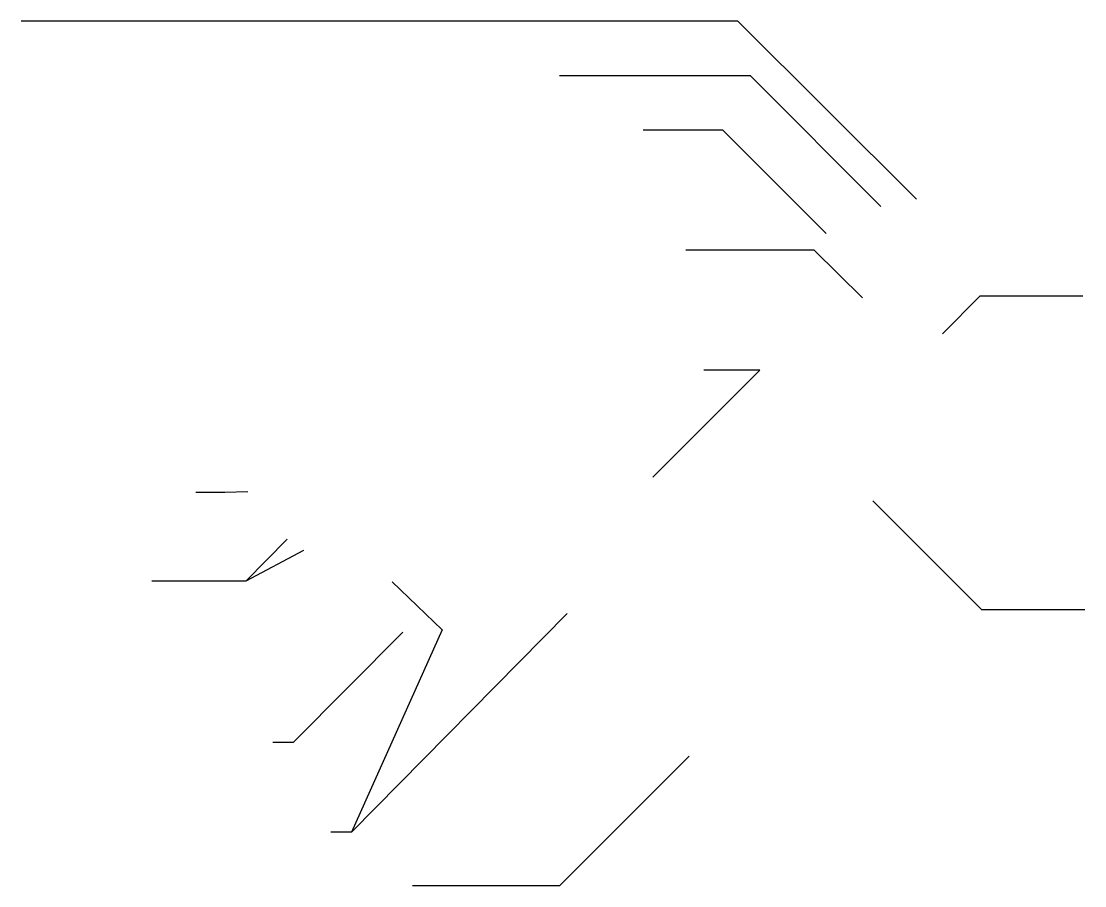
# Paper-space layout 'Layout1' of a CAD drawing. Extents: x 2.3 to 18, y 17.7 to 30.4.
import ezdxf

# ---------------------------------------------------------------- set-up
doc = ezdxf.new("R2010")
doc.units = 0
doc.layers.add('DIM-TXT', color=7, linetype='CONTINUOUS')

psp = doc.layouts.get("Layout1")

# ---------------------------------------------------------------- linework, layer by layer
at = {"layer": 'DIM-TXT', "color": 0, "linetype": 'CONTINUOUS'}
psp.add_line((6.463, 22.591), (5.614, 22.137), dxfattribs=at)
at = {"layer": 'DIM-TXT', "color": 0, "linetype": 'CONTINUOUS', "flags": 128}
for points in [[(15.49, 27.767), (12.863, 30.385), (2.31, 30.385)], [(14.968, 27.659), (13.048, 29.583), (10.237, 29.583)], [(14.163, 27.258), (12.641, 28.783), (11.468, 28.783)], [(14.694, 26.311), (13.987, 27.014), (12.096, 27.014)], [(11.607, 23.671), (13.187, 25.248), (12.362, 25.248)], [(14.848, 23.322), (16.447, 21.719), (17.969, 21.719)]]:
    psp.add_lwpolyline(points, dxfattribs=at)
at = {"layer": 'DIM-TXT', "color": 0, "linetype": 'CONTINUOUS', "extrusion": (0, 0, -1), "flags": 128}
for points in [[(-15.872, 25.781), (-16.429, 26.34), (-17.942, 26.34)], [(-5.644, 23.453), (-5.307, 23.445), (-4.881, 23.445)], [(-6.226, 22.759), (-5.614, 22.137), (-4.233, 22.137)], [(-7.771, 22.129), (-8.506, 21.422), (-7.17, 18.442)], [(-10.346, 21.662), (-7.17, 18.442), (-6.87, 18.442)], [(-7.928, 21.386), (-6.313, 19.762), (-6.013, 19.762)], [(-12.144, 19.562), (-10.235, 17.653), (-8.068, 17.653)]]:
    psp.add_lwpolyline(points, dxfattribs=at)

doc.saveas('drawing.dxf')
